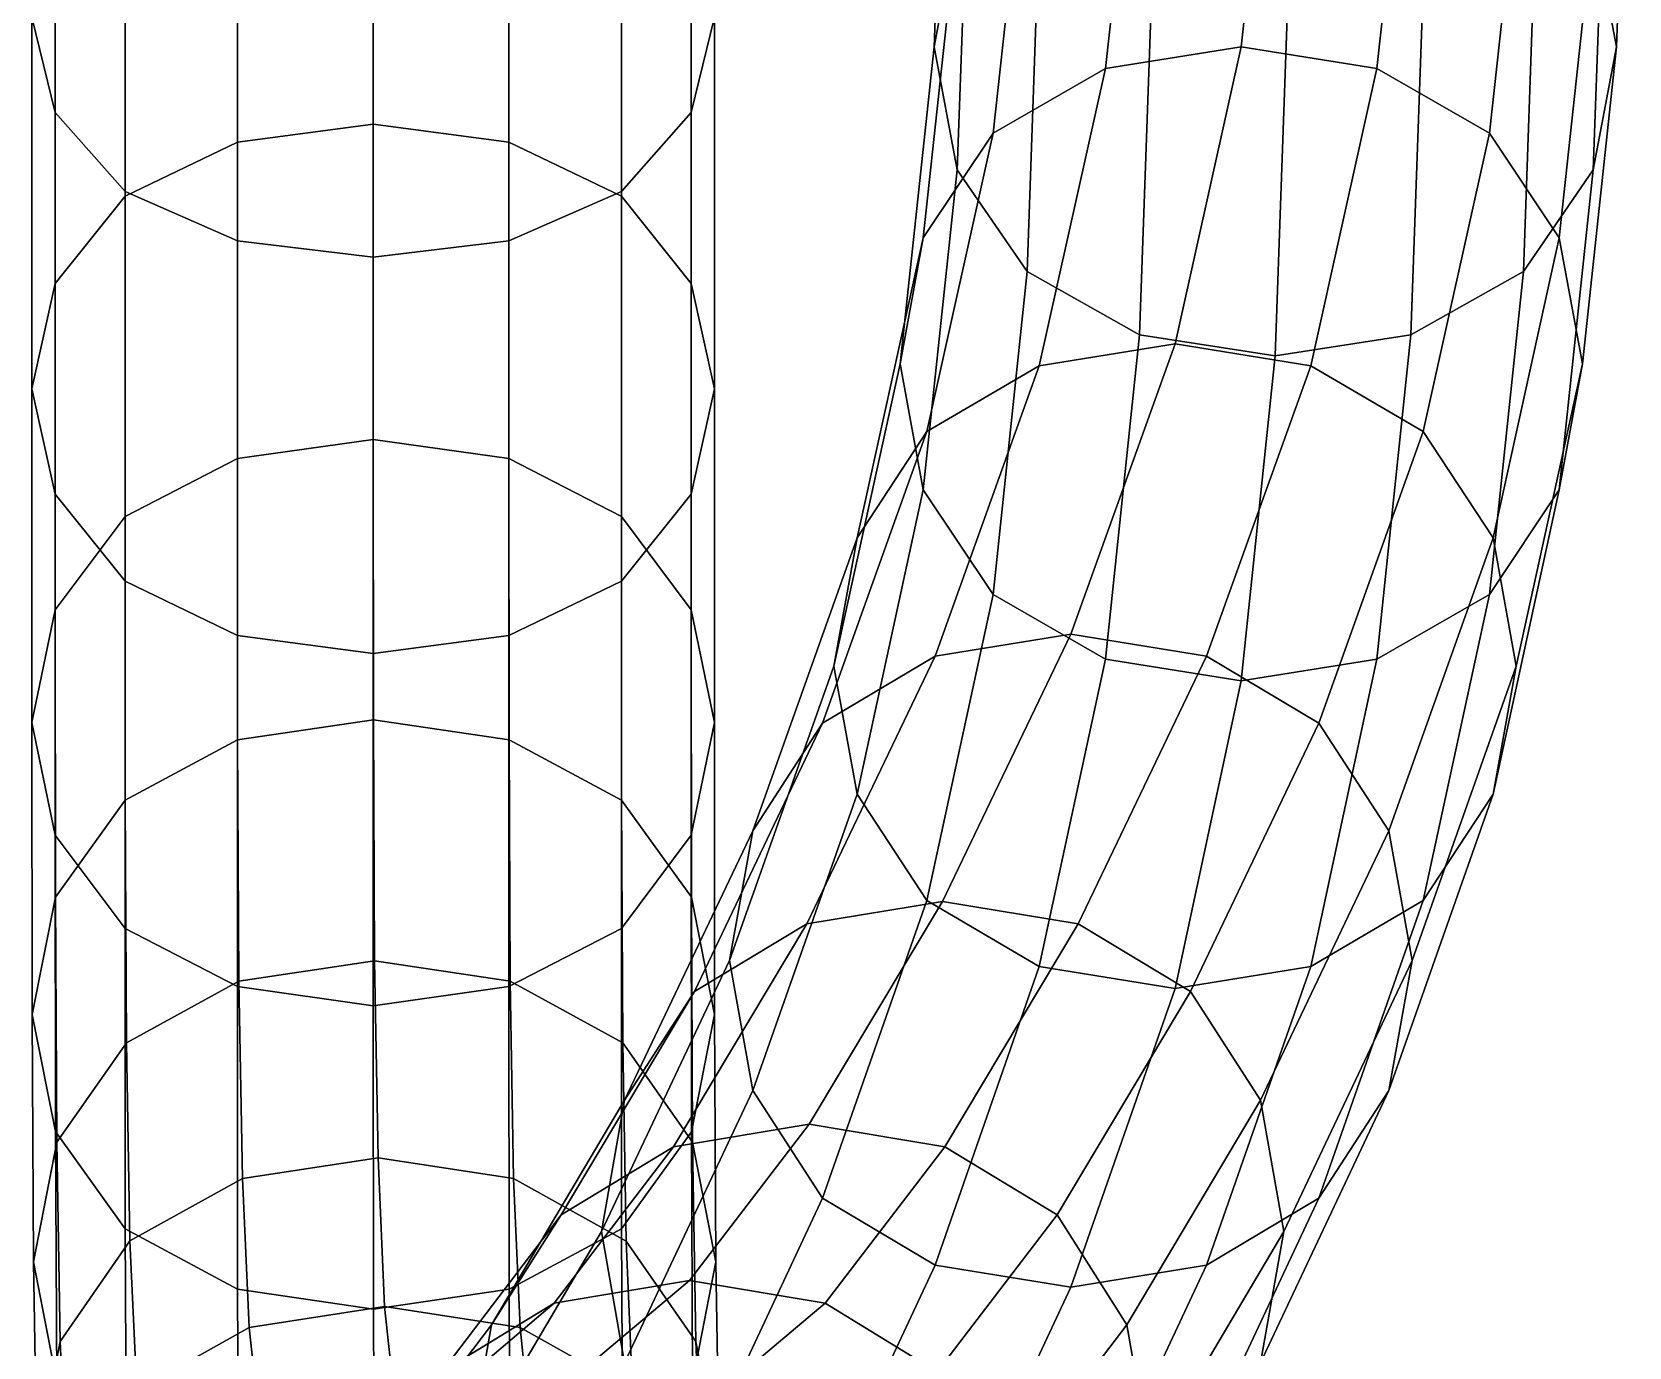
# Model space of a CAD drawing. Extents: x -69847 to 69397, y -182924 to 65597.
# Drawn here: x -3713 to 6744, y 3461 to 12077 of the extents above; entities that cross this region are included whole.
import ezdxf

# ---------------------------------------------------------------- set-up
doc = ezdxf.new("R2010")
doc.units = 0

msp = doc.modelspace()

# ---------------------------------------------------------------- linework, layer by layer
for points in [[(2193.078125, 11978.404297, 14779.871094), (2275.109375, 14234.451172, 11340.808594), (2427.453125, 15005.087891, 11718.500977), (2345.421875, 12783.362305, 15104.012695)], [(6591.515625, 15005.087891, 11718.500977), (6743.859375, 14234.451172, 11340.808594), (6661.828125, 11978.404297, 14779.871094), (6509.484375, 12783.362305, 15104.012695)], [(-3560.828125, 14281.000977, 35290.800781), (-3560.828125, 11548.623047, 32760.328125), (-3713.171875, 12174.032227, 32196.414063), (-3713.171875, 14829.044922, 34655.867188)], [(755.578125, 12174.032227, 32196.416016), (603.234375, 11548.623047, 32760.328125), (603.234375, 14281.000977, 35290.800781), (755.578125, 14829.044922, 34655.867188)], [(-3103.796875, 13826.908203, 35816.886719), (-3103.796875, 11030.426758, 33227.570313), (-3560.828125, 11548.623047, 32760.328125), (-3560.828125, 14281.000977, 35290.800781)], [(603.234375, 11548.623047, 32760.328125), (146.203125, 11030.426758, 33227.570313), (146.203125, 13826.908203, 35816.886719), (603.234375, 14281.000977, 35290.800781)], [(2345.421875, 11173.445313, 14455.729492), (2427.453125, 13463.813477, 10963.116211), (2275.109375, 14234.451172, 11340.808594), (2193.078125, 11978.404297, 14779.871094)], [(6743.859375, 14234.451172, 11340.808594), (6591.515625, 13463.814453, 10963.116211), (6509.484375, 11173.445313, 14455.729492), (6661.828125, 11978.404297, 14779.871094)], [(3316.125, 11837.810547, 19548.535156), (3538.78125, 13864.306641, 15539.288086), (4427.453125, 14002.298828, 15594.855469), (4204.796875, 11979.439453, 19595.851563)], [(4204.796875, 11979.439453, 19595.851563), (4427.453125, 14002.298828, 15594.855469), (5316.125, 13864.306641, 15539.288086), (5093.46875, 11837.810547, 19548.535156)], [(-2367.46875, 10708.788086, 33517.585938), (-3103.796875, 11030.426758, 33227.570313), (-3103.796875, 13826.908203, 35816.886719), (-2367.46875, 13545.058594, 36143.425781)], [(146.203125, 11030.426758, 33227.570313), (-590.125, 10708.788086, 33517.585938), (-590.125, 13545.058594, 36143.425781), (146.203125, 13826.908203, 35816.886719)], [(2579.796875, 11412.925781, 19406.583984), (2802.453125, 13450.328125, 15372.586914), (3538.78125, 13864.306641, 15539.288086), (3316.125, 11837.810547, 19548.535156)], [(5093.46875, 11837.810547, 19548.535156), (5316.125, 13864.306641, 15539.288086), (6052.453125, 13450.328125, 15372.586914), (5829.796875, 11412.925781, 19406.583984)], [(-2367.46875, 13639.276367, 30875.244141), (-2367.46875, 11355.079102, 28469.142578), (-1478.796875, 11473.319336, 28383.898438), (-1478.796875, 13746.489258, 30778.574219)], [(-1478.796875, 13746.489258, 30778.574219), (-1478.796875, 11473.319336, 28383.898438), (-590.125, 11355.079102, 28469.142578), (-590.125, 13639.276367, 30875.246094)], [(-3103.796875, 13317.637695, 31165.257813), (-3103.796875, 11000.356445, 28724.875), (-2367.46875, 11355.079102, 28469.142578), (-2367.46875, 13639.276367, 30875.244141)], [(-590.125, 13639.276367, 30875.246094), (-590.125, 11355.079102, 28469.142578), (146.203125, 11000.357422, 28724.875), (146.203125, 13317.637695, 31165.257813)], [(-1478.796875, 10601.575195, 33614.253906), (-2367.46875, 10708.788086, 33517.585938), (-2367.46875, 13545.058594, 36143.425781), (-1478.796875, 13451.108398, 36252.269531)], [(-590.125, 10708.788086, 33517.585938), (-1478.796875, 10601.575195, 33614.253906), (-1478.796875, 13451.108398, 36252.269531), (-590.125, 13545.058594, 36143.425781)], [(2122.765625, 10728.389648, 19177.886719), (2345.421875, 12783.362305, 15104.012695), (2802.453125, 13450.328125, 15372.586914), (2579.796875, 11412.925781, 19406.583984)], [(2802.453125, 10506.480469, 14187.154297), (2884.484375, 12825.286133, 10650.170898), (2427.453125, 13463.813477, 10963.116211), (2345.421875, 11173.445313, 14455.729492)], [(6052.453125, 13450.328125, 15372.586914), (6509.484375, 12783.362305, 15104.012695), (6286.828125, 10728.389648, 19177.886719), (5829.796875, 11412.925781, 19406.583984)], [(6591.515625, 13463.814453, 10963.116211), (6134.484375, 12825.286133, 10650.170898), (6052.453125, 10506.480469, 14187.154297), (6509.484375, 11173.445313, 14455.729492)], [(-3560.828125, 12799.441406, 31632.5), (-3560.828125, 10428.860352, 29136.886719), (-3103.796875, 11000.356445, 28724.875), (-3103.796875, 13317.637695, 31165.257813)], [(146.203125, 11000.357422, 28724.875), (603.234375, 10428.861328, 29136.886719), (603.234375, 12799.441406, 31632.501953), (146.203125, 13317.637695, 31165.257813)], [(-3713.171875, 12174.032227, 32196.414063), (-3713.171875, 9739.123047, 29634.142578), (-3560.828125, 10428.860352, 29136.886719), (-3560.828125, 12799.441406, 31632.5)], [(603.234375, 10428.861328, 29136.886719), (755.578125, 9739.124023, 29634.144531), (755.578125, 12174.032227, 32196.416016), (603.234375, 12799.441406, 31632.501953)], [(1970.421875, 9902.224609, 18901.871094), (2193.078125, 11978.404297, 14779.871094), (2345.421875, 12783.362305, 15104.012695), (2122.765625, 10728.389648, 19177.886719)], [(3620.8125, 12428.958984, 10455.928711), (2884.484375, 12825.286133, 10650.170898), (2802.453125, 10506.480469, 14187.154297), (3538.78125, 10092.501953, 14020.453125)], [(6134.484375, 12825.286133, 10650.170898), (5398.15625, 12428.958984, 10455.928711), (5316.125, 10092.501953, 14020.453125), (6052.453125, 10506.480469, 14187.154297)], [(6509.484375, 12783.362305, 15104.012695), (6661.828125, 11978.404297, 14779.871094), (6439.171875, 9902.224609, 18901.871094), (6286.828125, 10728.389648, 19177.886719)], [(4509.484375, 12296.849609, 10391.181641), (3620.8125, 12428.958984, 10455.928711), (3538.78125, 10092.501953, 14020.453125), (4427.453125, 9954.508789, 13964.885742)], [(5398.15625, 12428.958984, 10455.928711), (4509.484375, 12296.849609, 10391.181641), (4427.453125, 9954.508789, 13964.885742), (5316.125, 10092.501953, 14020.453125)], [(-3560.828125, 11548.623047, 32760.328125), (-3560.828125, 9049.386719, 30131.400391), (-3713.171875, 9739.123047, 29634.142578), (-3713.171875, 12174.032227, 32196.414063)], [(755.578125, 9739.124023, 29634.144531), (603.234375, 9049.386719, 30131.400391), (603.234375, 11548.623047, 32760.328125), (755.578125, 12174.032227, 32196.416016)], [(2122.765625, 9076.05957, 18625.857422), (2345.421875, 11173.445313, 14455.729492), (2193.078125, 11978.404297, 14779.871094), (1970.421875, 9902.224609, 18901.871094)], [(2882.53125, 9890.125, 24375.828125), (3316.125, 11837.810547, 19548.535156), (4204.796875, 11979.439453, 19595.851563), (3771.203125, 10034.116211, 24414.902344)], [(3771.203125, 10034.116211, 24414.902344), (4204.796875, 11979.439453, 19595.851563), (5093.46875, 11837.810547, 19548.535156), (4659.875, 9890.125, 24375.828125)], [(6661.828125, 11978.404297, 14779.871094), (6509.484375, 11173.445313, 14455.729492), (6286.828125, 9076.05957, 18625.857422), (6439.171875, 9902.224609, 18901.871094)], [(2146.203125, 9458.150391, 24258.607422), (2579.796875, 11412.925781, 19406.583984), (3316.125, 11837.810547, 19548.535156), (2882.53125, 9890.125, 24375.828125)], [(4659.875, 9890.125, 24375.828125), (5093.46875, 11837.810547, 19548.535156), (5829.796875, 11412.925781, 19406.583984), (5396.203125, 9458.150391, 24258.607422)], [(-3103.796875, 11030.426758, 33227.570313), (-3103.796875, 8477.890625, 30543.412109), (-3560.828125, 9049.386719, 30131.400391), (-3560.828125, 11548.623047, 32760.328125)], [(603.234375, 9049.386719, 30131.400391), (146.203125, 8477.890625, 30543.412109), (146.203125, 11030.426758, 33227.570313), (603.234375, 11548.623047, 32760.328125)], [(-2367.46875, 11355.079102, 28469.142578), (-2367.46875, 9281.136719, 25916.011719), (-1478.796875, 9407.621094, 25839.9375), (-1478.796875, 11473.319336, 28383.898438)], [(-1478.796875, 11473.319336, 28383.898438), (-1478.796875, 9407.621094, 25839.9375), (-590.125, 9281.136719, 25916.011719), (-590.125, 11355.079102, 28469.142578)], [(1689.171875, 8762.193359, 24069.751953), (2122.765625, 10728.389648, 19177.886719), (2579.796875, 11412.925781, 19406.583984), (2146.203125, 9458.150391, 24258.607422)], [(5829.796875, 11412.925781, 19406.583984), (6286.828125, 10728.389648, 19177.886719), (5853.234375, 8762.193359, 24069.751953), (5396.203125, 9458.150391, 24258.607422)], [(-3103.796875, 11000.356445, 28724.875), (-3103.796875, 8901.685547, 26144.238281), (-2367.46875, 9281.136719, 25916.011719), (-2367.46875, 11355.079102, 28469.142578)], [(-590.125, 11355.079102, 28469.142578), (-590.125, 9281.136719, 25916.011719), (146.203125, 8901.685547, 26144.238281), (146.203125, 11000.357422, 28724.875)], [(2579.796875, 8391.523438, 18397.160156), (2802.453125, 10506.480469, 14187.154297), (2345.421875, 11173.445313, 14455.729492), (2122.765625, 9076.05957, 18625.857422)], [(6509.484375, 11173.445313, 14455.729492), (6052.453125, 10506.480469, 14187.154297), (5829.796875, 8391.523438, 18397.160156), (6286.828125, 9076.05957, 18625.857422)], [(-3560.828125, 10428.860352, 29136.886719), (-3560.828125, 8290.347656, 26511.935547), (-3103.796875, 8901.685547, 26144.238281), (-3103.796875, 11000.356445, 28724.875)], [(-2367.46875, 8123.168945, 30799.144531), (-3103.796875, 8477.890625, 30543.412109), (-3103.796875, 11030.426758, 33227.570313), (-2367.46875, 10708.788086, 33517.585938)], [(146.203125, 8477.890625, 30543.412109), (-590.125, 8123.168945, 30799.144531), (-590.125, 10708.788086, 33517.585938), (146.203125, 11030.426758, 33227.570313)], [(146.203125, 8901.685547, 26144.238281), (603.234375, 8290.348633, 26511.935547), (603.234375, 10428.861328, 29136.886719), (146.203125, 11000.357422, 28724.875)], [(-1478.796875, 8004.927734, 30884.388672), (-2367.46875, 8123.168945, 30799.144531), (-2367.46875, 10708.788086, 33517.585938), (-1478.796875, 10601.575195, 33614.253906)], [(-590.125, 8123.168945, 30799.144531), (-1478.796875, 8004.927734, 30884.388672), (-1478.796875, 10601.575195, 33614.253906), (-590.125, 10708.788086, 33517.585938)], [(1536.828125, 7922.244141, 23841.824219), (1970.421875, 9902.224609, 18901.871094), (2122.765625, 10728.389648, 19177.886719), (1689.171875, 8762.193359, 24069.751953)], [(6286.828125, 10728.389648, 19177.886719), (6439.171875, 9902.224609, 18901.871094), (6005.578125, 7922.244141, 23841.824219), (5853.234375, 8762.193359, 24069.751953)], [(3538.78125, 10092.501953, 14020.453125), (2802.453125, 10506.480469, 14187.154297), (2579.796875, 8391.523438, 18397.160156), (3316.125, 7966.638672, 18255.208984)], [(6052.453125, 10506.480469, 14187.154297), (5316.125, 10092.501953, 14020.453125), (5093.46875, 7966.638672, 18255.208984), (5829.796875, 8391.523438, 18397.160156)], [(-3713.171875, 9739.123047, 29634.142578), (-3713.171875, 7552.526367, 26955.705078), (-3560.828125, 8290.347656, 26511.935547), (-3560.828125, 10428.860352, 29136.886719)], [(603.234375, 8290.348633, 26511.935547), (755.578125, 7552.526367, 26955.705078), (755.578125, 9739.124023, 29634.144531), (603.234375, 10428.861328, 29136.886719)], [(4427.453125, 9954.508789, 13964.885742), (3538.78125, 10092.501953, 14020.453125), (3316.125, 7966.638672, 18255.208984), (4204.796875, 7825.009766, 18207.892578)], [(5316.125, 10092.501953, 14020.453125), (4427.453125, 9954.508789, 13964.885742), (4204.796875, 7825.009766, 18207.892578), (5093.46875, 7966.638672, 18255.208984)], [(2200.080322, 7986.337891, 30041.970703), (2882.53125, 9890.125, 24375.828125), (3771.203125, 10034.116211, 24414.902344), (3088.726074, 8132.234375, 30072.185547)], [(3088.726074, 8132.234375, 30072.185547), (3771.203125, 10034.116211, 24414.902344), (4659.875, 9890.125, 24375.828125), (3977.371582, 7986.337891, 30041.970703)], [(1463.773926, 7548.647461, 29951.328125), (2146.203125, 9458.150391, 24258.607422), (2882.53125, 9890.125, 24375.828125), (2200.080322, 7986.337891, 30041.970703)], [(1689.171875, 7082.295898, 23613.894531), (2122.765625, 9076.05957, 18625.857422), (1970.421875, 9902.224609, 18901.871094), (1536.828125, 7922.244141, 23841.824219)], [(3977.371582, 7986.337891, 30041.970703), (4659.875, 9890.125, 24375.828125), (5396.203125, 9458.150391, 24258.607422), (4713.678223, 7548.647461, 29951.328125)], [(6439.171875, 9902.224609, 18901.871094), (6286.828125, 9076.05957, 18625.857422), (5853.234375, 7082.295898, 23613.894531), (6005.578125, 7922.244141, 23841.824219)], [(-3560.828125, 9049.386719, 30131.400391), (-3560.828125, 6814.705078, 27399.476563), (-3713.171875, 7552.526367, 26955.705078), (-3713.171875, 9739.123047, 29634.142578)], [(755.578125, 7552.526367, 26955.705078), (603.234375, 6814.705078, 27399.476563), (603.234375, 9049.386719, 30131.400391), (755.578125, 9739.124023, 29634.144531)], [(1689.171875, 8762.193359, 24069.751953), (2146.203125, 9458.150391, 24258.607422), (1463.773926, 7548.647461, 29951.328125), (1006.756226, 6843.481445, 29805.289063)], [(4713.678223, 7548.647461, 29951.328125), (5396.203125, 9458.150391, 24258.607422), (5853.234375, 8762.193359, 24069.751953), (5170.695801, 6843.481445, 29805.291016)], [(-2367.46875, 9281.136719, 25916.011719), (-2366.276367, 7439.518555, 23207.058594), (-1477.625977, 7571.178711, 23136.964844), (-1478.796875, 9407.621094, 25839.9375)], [(-1478.796875, 9407.621094, 25839.9375), (-1477.625977, 7571.178711, 23136.964844), (-588.977051, 7439.514648, 23207.058594), (-590.125, 9281.136719, 25916.011719)], [(-3103.796875, 8901.685547, 26144.238281), (-3102.589355, 7044.536133, 23417.339844), (-2366.276367, 7439.518555, 23207.058594), (-2367.46875, 9281.136719, 25916.011719)], [(-590.125, 9281.136719, 25916.011719), (-588.977051, 7439.514648, 23207.058594), (147.331543, 7044.524414, 23417.339844), (146.203125, 8901.685547, 26144.238281)], [(-3103.796875, 8477.890625, 30543.412109), (-3103.796875, 6203.366699, 27767.171875), (-3560.828125, 6814.705078, 27399.476563), (-3560.828125, 9049.386719, 30131.400391)], [(603.234375, 6814.705078, 27399.476563), (146.203125, 6203.366699, 27767.171875), (146.203125, 8477.890625, 30543.412109), (603.234375, 9049.386719, 30131.400391)], [(2146.203125, 6386.338867, 23425.039063), (2579.796875, 8391.523438, 18397.160156), (2122.765625, 9076.05957, 18625.857422), (1689.171875, 7082.295898, 23613.894531)], [(6286.828125, 9076.05957, 18625.857422), (5829.796875, 8391.523438, 18397.160156), (5396.203125, 6386.338867, 23425.039063), (5853.234375, 7082.295898, 23613.894531)], [(-3560.828125, 8290.347656, 26511.935547), (-3559.615723, 6408.174805, 23756.126953), (-3102.589355, 7044.536133, 23417.339844), (-3103.796875, 8901.685547, 26144.238281)], [(147.331543, 7044.524414, 23417.339844), (604.350464, 6408.15332, 23756.126953), (603.234375, 8290.348633, 26511.935547), (146.203125, 8901.685547, 26144.238281)], [(1536.828125, 7922.244141, 23841.824219), (1689.171875, 8762.193359, 24069.751953), (1006.756226, 6843.481445, 29805.289063), (854.416992, 5992.417969, 29629.039063)], [(5170.695801, 6843.481445, 29805.291016), (5853.234375, 8762.193359, 24069.751953), (6005.578125, 7922.244141, 23841.824219), (5323.035156, 5992.417969, 29629.039063)], [(-2367.46875, 5823.915527, 27995.398438), (-3103.796875, 6203.366699, 27767.171875), (-3103.796875, 8477.890625, 30543.412109), (-2367.46875, 8123.168945, 30799.144531)], [(146.203125, 6203.366699, 27767.171875), (-590.125, 5823.915527, 27995.398438), (-590.125, 8123.168945, 30799.144531), (146.203125, 8477.890625, 30543.412109)], [(3316.125, 7966.638672, 18255.208984), (2579.796875, 8391.523438, 18397.160156), (2146.203125, 6386.338867, 23425.039063), (2882.53125, 5954.364746, 23307.818359)], [(5829.796875, 8391.523438, 18397.160156), (5093.46875, 7966.638672, 18255.208984), (4659.875, 5954.364746, 23307.818359), (5396.203125, 6386.338867, 23425.039063)], [(-3713.171875, 7552.526367, 26955.705078), (-3711.963379, 5640.150391, 24165.005859), (-3559.615723, 6408.174805, 23756.126953), (-3560.828125, 8290.347656, 26511.935547)], [(604.350464, 6408.15332, 23756.126953), (756.689331, 5640.119629, 24165.005859), (755.578125, 7552.526367, 26955.705078), (603.234375, 8290.348633, 26511.935547)], [(-1478.796875, 5697.431641, 28071.472656), (-2367.46875, 5823.915527, 27995.398438), (-2367.46875, 8123.168945, 30799.144531), (-1478.796875, 8004.927734, 30884.388672)], [(-590.125, 5823.915527, 27995.398438), (-1478.796875, 5697.431641, 28071.472656), (-1478.796875, 8004.927734, 30884.388672), (-590.125, 8123.168945, 30799.144531)], [(1360.424316, 6233.229004, 36161.386719), (2200.080322, 7986.337891, 30041.970703), (3088.726074, 8132.234375, 30072.185547), (2248.886475, 6380.744141, 36182.703125)], [(2248.886475, 6380.744141, 36182.703125), (3088.726074, 8132.234375, 30072.185547), (3977.371582, 7986.337891, 30041.970703), (3137.348633, 6233.229004, 36161.386719)], [(624.270142, 5790.683105, 36097.433594), (1463.773926, 7548.647461, 29951.328125), (2200.080322, 7986.337891, 30041.970703), (1360.424316, 6233.229004, 36161.386719)], [(4204.796875, 7825.009766, 18207.892578), (3316.125, 7966.638672, 18255.208984), (2882.53125, 5954.364746, 23307.818359), (3771.203125, 5810.373535, 23268.744141)], [(3137.348633, 6233.229004, 36161.386719), (3977.371582, 7986.337891, 30041.970703), (4713.678223, 7548.647461, 29951.328125), (3873.502441, 5790.683105, 36097.433594)], [(5093.46875, 7966.638672, 18255.208984), (4204.796875, 7825.009766, 18207.892578), (3771.203125, 5810.373535, 23268.744141), (4659.875, 5954.364746, 23307.818359)], [(1689.171875, 7082.295898, 23613.894531), (1536.828125, 7922.244141, 23841.824219), (854.416992, 5992.417969, 29629.039063), (1006.756226, 5141.35498, 29452.787109)], [(5323.035156, 5992.417969, 29629.039063), (6005.578125, 7922.244141, 23841.824219), (5853.234375, 7082.295898, 23613.894531), (5170.695801, 5141.35498, 29452.787109)], [(-3560.828125, 6814.705078, 27399.476563), (-3559.629883, 4872.125, 24573.886719), (-3711.963379, 5640.150391, 24165.005859), (-3713.171875, 7552.526367, 26955.705078)], [(-2366.276367, 7439.518555, 23207.058594), (-2357.930908, 5857.758789, 20434.240234), (-1469.429932, 5992.3125, 20368.332031), (-1477.625977, 7571.178711, 23136.964844)], [(-1477.625977, 7571.178711, 23136.964844), (-1469.429932, 5992.3125, 20368.332031), (-580.940918, 5857.722168, 20434.240234), (-588.977051, 7439.514648, 23207.058594)], [(1006.756226, 6843.481445, 29805.289063), (1463.773926, 7548.647461, 29951.328125), (624.270142, 5790.683105, 36097.433594), (167.346802, 5077.692871, 35994.398438)], [(756.689331, 5640.119629, 24165.005859), (604.34729, 4872.087891, 24573.886719), (603.234375, 6814.705078, 27399.476563), (755.578125, 7552.526367, 26955.705078)], [(3873.502441, 5790.683105, 36097.433594), (4713.678223, 7548.647461, 29951.328125), (5170.695801, 6843.481445, 29805.291016), (4330.425781, 5077.692871, 35994.398438)], [(-3102.589355, 7044.536133, 23417.339844), (-3094.13916, 5454.070313, 20631.960938), (-2357.930908, 5857.758789, 20434.240234), (-2366.276367, 7439.518555, 23207.058594)], [(-588.977051, 7439.514648, 23207.058594), (-580.940918, 5857.722168, 20434.240234), (155.230957, 5453.97998, 20631.960938), (147.331543, 7044.524414, 23417.339844)], [(-3559.615723, 6408.174805, 23756.126953), (-3551.129883, 4803.680176, 20950.509766), (-3094.13916, 5454.070313, 20631.960938), (-3102.589355, 7044.536133, 23417.339844)], [(155.230957, 5453.97998, 20631.960938), (612.163452, 4803.509766, 20950.509766), (604.350464, 6408.15332, 23756.126953), (147.331543, 7044.524414, 23417.339844)], [(2146.203125, 6386.338867, 23425.039063), (1689.171875, 7082.295898, 23613.894531), (1006.756226, 5141.35498, 29452.787109), (1463.773926, 4436.188477, 29306.75)], [(5170.695801, 5141.35498, 29452.787109), (5853.234375, 7082.295898, 23613.894531), (5396.203125, 6386.338867, 23425.039063), (4713.678223, 4436.188477, 29306.75)], [(-3103.796875, 6203.366699, 27767.171875), (-3102.61377, 4235.756836, 24912.671875), (-3559.629883, 4872.125, 24573.886719), (-3560.828125, 6814.705078, 27399.476563)], [(854.416992, 5992.417969, 29629.039063), (1006.756226, 6843.481445, 29805.289063), (167.346802, 5077.692871, 35994.398438), (15.039063, 4217.1875, 35870.046875)], [(604.34729, 4872.087891, 24573.886719), (147.323486, 4235.723145, 24912.671875), (146.203125, 6203.366699, 27767.171875), (603.234375, 6814.705078, 27399.476563)], [(4330.425781, 5077.692871, 35994.398438), (5170.695801, 6843.481445, 29805.291016), (5323.035156, 5992.417969, 29629.039063), (4482.733887, 4217.1875, 35870.046875)], [(-3711.963379, 5640.150391, 24165.005859), (-3703.504883, 4018.717773, 21334.966797), (-3551.129883, 4803.680176, 20950.509766), (-3559.615723, 6408.174805, 23756.126953)], [(487.608032, 4772.998535, 42246.894531), (1360.424316, 6233.229004, 36161.386719), (2248.886475, 6380.744141, 36182.703125), (1375.571777, 4921.855957, 42260.15625)], [(612.163452, 4803.509766, 20950.509766), (764.467651, 4018.468262, 21334.966797), (756.689331, 5640.119629, 24165.005859), (604.350464, 6408.15332, 23756.126953)], [(1375.571777, 4921.855957, 42260.15625), (2248.886475, 6380.744141, 36182.703125), (3137.348633, 6233.229004, 36161.386719), (2263.535156, 4772.998535, 42246.898438)], [(2146.203125, 6386.338867, 23425.039063), (1463.773926, 4436.188477, 29306.75), (2200.080322, 3998.498535, 29216.105469), (2882.53125, 5954.364746, 23307.818359)], [(4659.875, 5954.364746, 23307.818359), (3977.371582, 3998.498535, 29216.105469), (4713.678223, 4436.188477, 29306.75), (5396.203125, 6386.338867, 23425.039063)], [(-2366.302734, 3840.763672, 25122.953125), (-3102.61377, 4235.756836, 24912.671875), (-3103.796875, 6203.366699, 27767.171875), (-2367.46875, 5823.915527, 27995.398438)], [(147.323486, 4235.723145, 24912.671875), (-588.992065, 3840.743652, 25122.953125), (-590.125, 5823.915527, 27995.398438), (146.203125, 6203.366699, 27767.171875)], [(-248.133179, 4326.426758, 42207.117188), (624.270142, 5790.683105, 36097.433594), (1360.424316, 6233.229004, 36161.386719), (487.608032, 4772.998535, 42246.894531)], [(2263.535156, 4772.998535, 42246.898438), (3137.348633, 6233.229004, 36161.386719), (3873.502441, 5790.683105, 36097.433594), (2999.276611, 4326.426758, 42207.117188)], [(-2357.930908, 5857.758789, 20434.240234), (-2335.278809, 4564.759766, 17714.703125), (-1447.18335, 4700.975586, 17653.162109), (-1469.429932, 5992.3125, 20368.332031)], [(-1469.429932, 5992.3125, 20368.332031), (-1447.18335, 4700.975586, 17653.162109), (-559.12854, 4564.635254, 17714.703125), (-580.940918, 5857.722168, 20434.240234)], [(1006.756226, 5141.35498, 29452.787109), (854.416992, 5992.417969, 29629.039063), (15.039063, 4217.1875, 35870.046875), (167.346802, 3356.682129, 35745.695313)], [(4482.733887, 4217.1875, 35870.046875), (5323.035156, 5992.417969, 29629.039063), (5170.695801, 5141.35498, 29452.787109), (4330.425781, 3356.681641, 35745.695313)], [(-3094.13916, 5454.070313, 20631.960938), (-3071.201904, 4156.016113, 17899.326172), (-2335.278809, 4564.759766, 17714.703125), (-2357.930908, 5857.758789, 20434.240234)], [(-580.940918, 5857.722168, 20434.240234), (-559.12854, 4564.635254, 17714.703125), (176.671875, 4155.709961, 17899.326172), (155.230957, 5453.97998, 20631.960938)], [(2882.53125, 5954.364746, 23307.818359), (2200.080322, 3998.498535, 29216.105469), (3088.726074, 3852.602051, 29185.892578), (3771.203125, 5810.373535, 23268.744141)], [(3771.203125, 5810.373535, 23268.744141), (3088.726074, 3852.602051, 29185.892578), (3977.371582, 3998.498535, 29216.105469), (4659.875, 5954.364746, 23307.818359)], [(-1477.648193, 3709.091797, 25193.046875), (-2366.302734, 3840.763672, 25122.953125), (-2367.46875, 5823.915527, 27995.398438), (-1478.796875, 5697.431641, 28071.472656)], [(-588.992065, 3840.743652, 25122.953125), (-1477.648193, 3709.091797, 25193.046875), (-1478.796875, 5697.431641, 28071.472656), (-590.125, 5823.915527, 27995.398438)], [(167.346802, 5077.692871, 35994.398438), (624.270142, 5790.683105, 36097.433594), (-248.133179, 4326.426758, 42207.117188), (-704.800171, 3606.950684, 42143.027344)], [(2999.276611, 4326.426758, 42207.117188), (3873.502441, 5790.683105, 36097.433594), (4330.425781, 5077.692871, 35994.398438), (3455.943359, 3606.950195, 42143.027344)], [(-3559.629883, 4872.125, 24573.886719), (-3551.245117, 3233.73877, 21719.423828), (-3703.504883, 4018.717773, 21334.966797), (-3711.963379, 5640.150391, 24165.005859)], [(764.467651, 4018.468262, 21334.966797), (612.137329, 3233.443359, 21719.423828), (604.34729, 4872.087891, 24573.886719), (756.689331, 5640.119629, 24165.005859)], [(-3551.129883, 4803.680176, 20950.509766), (-3528.097168, 3497.472656, 18196.773438), (-3071.201904, 4156.016113, 17899.326172), (-3094.13916, 5454.070313, 20631.960938)], [(176.671875, 4155.709961, 17899.326172), (633.370117, 3496.897949, 18196.773438), (612.163452, 4803.509766, 20950.509766), (155.230957, 5453.97998, 20631.960938)], [(1463.773926, 4436.188477, 29306.75), (1006.756226, 5141.35498, 29452.787109), (167.346802, 3356.682129, 35745.695313), (624.270142, 2643.691895, 35642.660156)], [(4330.425781, 3356.681641, 35745.695313), (5170.695801, 5141.35498, 29452.787109), (4713.678223, 4436.188477, 29306.75), (3873.502441, 2643.691406, 35642.660156)], [(15.039063, 4217.1875, 35870.046875), (167.346802, 5077.692871, 35994.398438), (-704.800171, 3606.950684, 42143.027344), (-857.022583, 2738.616699, 42065.679688)], [(3455.943359, 3606.950195, 42143.027344), (4330.425781, 5077.692871, 35994.398438), (4482.733887, 4217.1875, 35870.046875), (3608.166016, 2738.616699, 42065.679688)], [(-294.32373, 3747.847168, 47811.332031), (487.608032, 4772.998535, 42246.894531), (1375.571777, 4921.855957, 42260.15625), (592.669312, 3897.779785, 47818.25)], [(592.669312, 3897.779785, 47818.25), (1375.571777, 4921.855957, 42260.15625), (2263.535156, 4772.998535, 42246.898438), (1479.662354, 3747.847168, 47811.332031)], [(-3102.61377, 4235.756836, 24912.671875), (-3094.33252, 2583.297363, 22037.974609), (-3551.245117, 3233.73877, 21719.423828), (-3559.629883, 4872.125, 24573.886719)], [(612.137329, 3233.443359, 21719.423828), (155.166382, 2583.024414, 22037.974609), (147.323486, 4235.723145, 24912.671875), (604.34729, 4872.087891, 24573.886719)], [(-3703.504883, 4018.717773, 21334.966797), (-3680.54541, 2702.651367, 18555.761719), (-3528.097168, 3497.472656, 18196.773438), (-3551.129883, 4803.680176, 20950.509766)], [(-1029.260742, 3298.049805, 47790.570313), (-248.133179, 4326.426758, 42207.117188), (487.608032, 4772.998535, 42246.894531), (-294.32373, 3747.847168, 47811.332031)], [(633.370117, 3496.897949, 18196.773438), (785.5802, 2701.808105, 18555.761719), (764.467651, 4018.468262, 21334.966797), (612.163452, 4803.509766, 20950.509766)], [(1479.662354, 3747.847168, 47811.332031), (2263.535156, 4772.998535, 42246.898438), (2999.276611, 4326.426758, 42207.117188), (2214.599365, 3298.049805, 47790.574219)], [(-2335.278809, 4564.759766, 17714.703125), (-2291.166748, 3589.422363, 15165.597656), (-1403.861084, 3727.121094, 15110.576172), (-1447.18335, 4700.975586, 17653.162109)], [(-1447.18335, 4700.975586, 17653.162109), (-1403.861084, 3727.121094, 15110.576172), (-516.651978, 3589.126953, 15165.597656), (-559.12854, 4564.635254, 17714.703125)], [(-3071.201904, 4156.016113, 17899.326172), (-3026.534424, 3176.098633, 15330.664063), (-2291.166748, 3589.422363, 15165.597656), (-2335.278809, 4564.759766, 17714.703125)], [(-559.12854, 4564.635254, 17714.703125), (-516.651978, 3589.126953, 15165.597656), (218.425415, 3175.37207, 15330.664063), (176.671875, 4155.709961, 17899.326172)], [(1463.773926, 4436.188477, 29306.75), (624.270142, 2643.691895, 35642.660156), (1360.424316, 2201.145752, 35578.707031), (2200.080322, 3998.498535, 29216.105469)], [(3977.371582, 3998.498535, 29216.105469), (3137.348633, 2201.145752, 35578.707031), (3873.502441, 2643.691406, 35642.660156), (4713.678223, 4436.188477, 29306.75)], [(-704.800171, 3606.950684, 42143.027344), (-248.133179, 4326.426758, 42207.117188), (-1029.260742, 3298.049805, 47790.570313), (-1485.428711, 2573.376465, 47757.128906)], [(2214.599365, 3298.049805, 47790.574219), (2999.276611, 4326.426758, 42207.117188), (3455.943359, 3606.950195, 42143.027344), (2670.767334, 2573.376465, 47757.132813)], [(-2358.140625, 2179.526367, 22235.695313), (-3094.33252, 2583.297363, 22037.974609), (-3102.61377, 4235.756836, 24912.671875), (-2366.302734, 3840.763672, 25122.953125)], [(167.346802, 3356.682129, 35745.695313), (15.039063, 4217.1875, 35870.046875), (-857.022583, 2738.616699, 42065.679688), (-704.800171, 1870.283203, 41988.328125)], [(155.166382, 2583.024414, 22037.974609), (-581.06189, 2179.364502, 22235.695313), (-588.992065, 3840.743652, 25122.953125), (147.323486, 4235.723145, 24912.671875)], [(3608.166016, 2738.616699, 42065.679688), (4482.733887, 4217.1875, 35870.046875), (4330.425781, 3356.681641, 35745.695313), (3455.943359, 1870.282959, 41988.328125)], [(-3528.097168, 3497.472656, 18196.773438), (-3483.244141, 2510.15918, 15596.603516), (-3026.534424, 3176.098633, 15330.664063), (-3071.201904, 4156.016113, 17899.326172)], [(218.425415, 3175.37207, 15330.664063), (674.667358, 2508.796875, 15596.603516), (633.370117, 3496.897949, 18196.773438), (176.671875, 4155.709961, 17899.326172)], [(-3551.245117, 3233.73877, 21719.423828), (-3528.484863, 1907.772217, 18914.75), (-3680.54541, 2702.651367, 18555.761719), (-3703.504883, 4018.717773, 21334.966797)], [(785.5802, 2701.808105, 18555.761719), (633.281738, 1906.775635, 18914.75), (612.137329, 3233.443359, 21719.423828), (764.467651, 4018.468262, 21334.966797)], [(2200.080322, 3998.498535, 29216.105469), (1360.424316, 2201.145752, 35578.707031), (2248.886475, 2053.630615, 35557.390625), (3088.726074, 3852.602051, 29185.892578)], [(3088.726074, 3852.602051, 29185.892578), (2248.886475, 2053.630615, 35557.390625), (3137.348633, 2201.145752, 35578.707031), (3977.371582, 3998.498535, 29216.105469)], [(592.669312, 3897.779785, 47818.25), (-2.720764, 3394.963379, 52496.589844), (-888.192383, 3244.208008, 52493.273438), (-294.32373, 3747.847168, 47811.332031)], [(1479.662354, 3747.847168, 47811.332031), (882.750732, 3244.208008, 52493.277344), (-2.720764, 3394.963379, 52496.589844), (592.669312, 3897.779785, 47818.25)], [(-1469.607178, 2044.873779, 22301.601563), (-2358.140625, 2179.526367, 22235.695313), (-2366.302734, 3840.763672, 25122.953125), (-1477.648193, 3709.091797, 25193.046875)], [(-581.06189, 2179.364502, 22235.695313), (-1469.607178, 2044.873779, 22301.601563), (-1477.648193, 3709.091797, 25193.046875), (-588.992065, 3840.743652, 25122.953125)], [(-1336.004639, 3082.586426, 12761.44043), (-1403.861084, 3727.121094, 15110.576172), (-2291.166748, 3589.422363, 15165.597656), (-2222.067627, 2942.772949, 12806.886719)], [(-294.32373, 3747.847168, 47811.332031), (-888.192383, 3244.208008, 52493.273438), (-1621.868652, 2791.941406, 52483.328125), (-1029.260742, 3298.049805, 47790.570313)], [(-450.124634, 2942.214844, 12806.886719), (-516.651978, 3589.126953, 15165.597656), (-1403.861084, 3727.121094, 15110.576172), (-1336.004639, 3082.586426, 12761.44043)], [(2214.599365, 3298.049805, 47790.574219), (1616.427246, 2791.941406, 52483.328125), (882.750732, 3244.208008, 52493.277344), (1479.662354, 3747.847168, 47811.332031)], [(-2222.067627, 2942.772949, 12806.886719), (-2291.166748, 3589.422363, 15165.597656), (-3026.534424, 3176.098633, 15330.664063), (-2956.558105, 2522.90332, 12943.224609)], [(-857.022583, 2738.616699, 42065.679688), (-704.800171, 3606.950684, 42143.027344), (-1485.428711, 2573.376465, 47757.128906), (-1637.484619, 1698.770508, 47716.765625)], [(283.817139, 2521.529297, 12943.224609), (218.425415, 3175.37207, 15330.664063), (-516.651978, 3589.126953, 15165.597656), (-450.124634, 2942.214844, 12806.886719)], [(2670.767334, 2573.376465, 47757.132813), (3455.943359, 3606.950195, 42143.027344), (3608.166016, 2738.616699, 42065.679688), (2822.823242, 1698.770508, 47716.765625)], [(-3680.54541, 2702.651367, 18555.761719), (-3635.835449, 1706.373535, 15917.56543), (-3483.244141, 2510.15918, 15596.603516), (-3528.097168, 3497.472656, 18196.773438)], [(674.667358, 2508.796875, 15596.603516), (826.694214, 1704.374756, 15917.564453), (785.5802, 2701.808105, 18555.761719), (633.370117, 3496.897949, 18196.773438)]]:
    msp.add_3dface(points)

doc.saveas('drawing.dxf')
